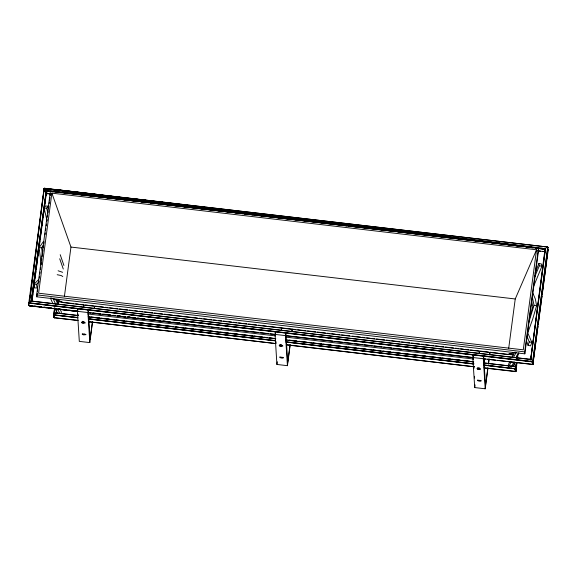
<?xml version="1.0" encoding="UTF-8"?>
<svg xmlns="http://www.w3.org/2000/svg" width="577" height="577" viewBox="0 0 577 577"><rect width="100%" height="100%" fill="white"/><g stroke="black" fill="none" stroke-linecap="round" stroke-linejoin="round"><path stroke-width="0.87" d="M31.757 300.567L32.543 301.144L31.266 301.028L30.769 301.519L31.822 300.249L30.819 301.338M56.568 310.635C55.551 315.367 56.539 311.782 57.231 313.008C55.147 312.619 56.099 314.22 56.719 312.352M531.244 359.81C529.679 357.754 531.475 360.019 530.775 359.738C530.725 358.036 529.354 358.894 531.056 359.947M54.7 317.653C53.863 317.53 53.459 316.6 54.656 317.819L77.931 320.509M29.55 305.86C27.523 305.55 29.427 300.494 29.586 303.228C28.792 303.762 30.184 301.569 28.864 302.478M46.398 193.987C45.655 193.757 48.454 193.612 50.891 194.052M515.795 368.566C514.778 366.9 514.72 370.521 515.838 368.378M532.001 362.01C533.328 359.485 531.814 363.798 532.874 361.267M532.838 361.714L532.001 361.923M54.454 317.732L53.921 316.867L54.649 317.804L53.921 316.867L54.685 317.739L77.96 320.365M544.486 249.206L545.02 250.115L545.828 248.564M530.898 359.86L530.602 359.204L529.91 359.24M53.942 317.235L53.921 316.867L54.505 317.617M531.186 359.651L530.609 358.894L530.681 359.579M28.872 302.427L44.068 188.491L44.645 188.232M28.973 302.355L28.915 302.983M29.312 302.319L29.629 302.709M483.872 358.872L532.903 364.361L548.15 250.166L547.602 247.035L44.321 188.232M54.57 317.17L54.058 317.53L53.769 314.537L54.584 314.263L54.49 315.294L53.776 314.342M548.092 250.447L548.013 249.733L547.825 250.295M53.812 314.306L54.49 315.294L54.224 314.234M29.586 303.228C28.525 303.307 30.228 301.67 28.864 302.838M547.898 249.697C545.33 243.862 549.794 249.329 547.263 246.985L44.191 188.304L43.91 188.989L44.162 188.448L167.092 202.852L531.965 247.043L223.624 210.893L47.97 189.068L75.046 192.026L305.767 220.695M532.066 361.238C535.24 364.188 530.357 365.573 533.047 364.029M29.586 303.127L532.008 361.822L532.932 361.375L532.016 361.7L29.283 303.048L44.162 188.448L44.552 188.672M515.326 369.208L515.499 367.434M515.506 369.54L515.679 367.78M517.41 356.572L517.237 358.346L517.482 356.651M515.578 370.679L516.3 365.291M547.191 247.223C549.131 247.959 546.318 246.3 547.768 247.684L532.65 361.945M532.903 361.404L532.044 361.411M54.389 314.241C54.123 317.898 53.913 307.974 54.902 308.017M516.747 364.491L516.949 362.731M515.189 368.083C514.821 373.579 516.437 372.518 516.66 365.234M29.405 303.192C29.946 300.927 27.653 305.247 29.254 305.781M516.307 368.198L515.953 371.09L516.062 370.319M515.896 371.285L516.639 365.342M508.366 366.359L508.647 364.101L509.779 361.642M532.282 361.072L532.196 362.082M532.456 361.101L532.369 362.067M44.27 188.463L29.398 302.81L532.773 361.534M29.326 303.704L29.564 301.922M29.42 303.769L29.651 301.987M31.144 301.475L46.261 191.052L99.706 197.024M32.06 299.946L32.298 298.165M32.651 295.489L32.882 293.707M33.12 291.926L33.949 285.694M34.303 283.026L34.656 280.357M34.894 278.576L35.247 275.9M35.486 274.118L35.839 271.45M36.07 269.668L36.423 267M36.661 265.218L37.015 262.549M37.253 260.768L37.491 258.986M37.844 256.311L38.082 254.529M38.313 252.755L38.666 250.079M39.027 247.41L39.258 245.629M39.496 243.847L39.849 241.179M40.087 239.397L40.44 236.721M40.678 234.94L41.032 232.271M41.27 230.49L41.623 227.821M41.854 226.04L42.215 223.371M42.446 221.59L42.684 219.808M43.037 217.132L43.275 215.358M43.513 213.577L43.866 210.901M44.689 204.669L45.042 202M45.28 200.219L45.633 197.543M45.871 195.769L46.11 193.987M31.966 301.497L34.086 285.521M34.317 283.747L38.789 250.036M39.142 247.374L43.967 211.002M44.487 207.72L46.319 193.259M36.676 294.854L50.43 191.102L538.464 248.124L538.586 250.079L524.832 353.831L36.798 296.809L36.676 294.854L524.709 351.876L524.832 353.831M36.798 296.809L37.267 293.267M37.505 291.493L37.736 289.719M38.681 282.622L38.911 280.848M39.265 278.186L39.503 276.419M39.856 273.758L40.087 271.983M40.44 269.322L40.678 267.548M41.032 264.886L41.263 263.112M41.616 260.451L41.854 258.684M42.085 256.909L42.438 254.248M42.792 251.586L43.03 249.812M43.261 248.038L43.614 245.376M43.852 243.602L44.09 241.828M45.028 234.738L45.266 232.964M45.619 230.302L45.85 228.528M46.203 225.867L46.441 224.092M46.795 221.438L47.026 219.664M47.379 217.002L47.617 215.228M47.97 212.567L48.201 210.793M48.439 209.018L48.793 206.357M49.146 203.703L49.377 201.928M49.615 200.154L49.968 197.493M50.199 195.718L50.437 193.944M51.872 193.151L38.601 293.203L523.274 349.828L536.538 249.776L51.872 193.151L70.957 247.064L64.408 296.47M54.7 308.046L53.863 314.465L54.49 315.294L53.949 314.443L54.793 308.024M57.39 304.418L57.981 299.975M56.705 310.491L56.351 313.167L56.856 312.792L56.171 312.943M57.534 304.238L58.01 300.66M55.825 313.116L56.438 313.008L56.827 310.318M57.65 304.101L58.126 300.552M58.032 303.827L58.385 301.151M58.046 304.548L58.4 301.886M58.169 304.274L58.522 301.591M64.004 302.471L58.63 301.843L58.854 300.148M92.522 322.096L89.803 342.594L79.301 341.368L77.412 311.313L77.744 308.774L77.859 310.52M83.73 306.863L83.968 305.074M82.143 322.961L81.559 322.233L83.737 322.197L85.295 322.904L82.143 322.961L82.367 321.274M82.937 323.163L83.16 321.468M83.809 323.264L84.033 321.569M89.803 342.594L87.913 312.539L88.245 310L90.091 339.319L92.457 321.476M94.231 308.089L94.469 306.3M94.296 308.731L94.65 306.055M281.36 329.95L281.598 328.169M290.144 345.183L287.425 365.681L276.924 364.455L277.285 361.779M281.417 330.592L281.771 327.916M279.766 346.049L279.181 345.32L281.367 345.284L282.925 345.998L279.766 346.049L279.989 344.361M280.559 346.25L280.783 344.556M281.432 346.351L281.655 344.657M287.425 365.681L285.536 335.626L285.875 333.088L287.721 362.414L290.087 344.563M291.861 331.176L292.099 329.395M291.919 331.818L292.272 329.142M479.141 353.059L479.379 351.27M487.926 368.292L485.207 388.79L474.705 387.564L475.066 384.888M479.314 352.807L479.552 351.025M477.547 369.157L476.963 368.429L479.148 368.393L480.706 369.1L477.547 369.157L477.77 367.47M478.34 369.359L478.564 367.664M479.213 369.46L479.437 367.765M485.207 388.79L483.317 358.735L483.656 356.197L485.502 385.515L487.868 367.672M483.908 360.243L484.132 358.555M484.096 363.178L484.291 358.44M488.337 364.101L489.051 358.743M489.642 354.285L489.88 352.497M488.517 363.835L489.108 359.377M489.7 354.927L490.053 352.251M508.69 348.378L515.239 298.973L536.538 249.776M514.093 362.067C514.835 367.087 511.532 365.782 514.006 366.597C513.79 364.563 511.835 366.77 514.093 366.655M514.157 362.205C515.86 363.835 511.691 367.91 513.544 365.537M516.206 362.839C515.499 369.165 515.896 369.114 514.908 368.833L483.62 365.176M516.79 358.411L517.259 354.869M516.321 362.875C517.302 363.128 514.597 371.451 515.355 368.112M516.905 358.454L517.374 354.913M516.415 362.919L515.672 368.414L514.9 369.085M517.122 357.61L517.468 354.956M516.444 364.527L515.463 371.631L484.146 367.967M515.463 371.631L516.891 362.731M517.475 358.31L518.16 353.788M516.624 365.364L515.816 371.437L515.643 368.804L483.627 365.053M524.709 351.876L538.464 248.124M530.689 359.327L544.962 249.509M530.696 359.442L545.323 249.17L98.869 194.781M545.467 248.961L530.775 359.738L530.609 358.714M532.896 363.106L533.134 361.325M533.487 358.642L534.316 352.388M534.554 350.6L534.908 347.917M535.146 346.128L535.506 343.452M535.737 341.663L536.098 338.98M536.336 337.192L536.689 334.516M536.927 332.727L537.281 330.044M537.519 328.255L537.757 326.474M538.11 323.791L538.348 322.002M538.586 320.213L538.94 317.538M539.178 315.749L539.531 313.066M539.769 311.277L540.122 308.601M540.361 306.813L540.714 304.129M540.952 302.341L541.313 299.665M541.551 297.876L541.781 296.088M542.142 293.404L542.971 287.151M543.209 285.363L543.563 282.687M543.801 280.898L544.154 278.215M544.392 276.426L544.746 273.75M544.984 271.962L545.222 270.173M545.575 267.49L545.929 264.814M546.167 263.025L546.405 261.237M546.758 258.554L546.996 256.772M547.234 254.984L547.587 252.3M533.249 361.31L532.859 364.174L532.16 364.585M533.487 359.521L537.872 326.459M538.11 324.671L541.897 296.08M542.135 294.292L545.337 270.166M545.575 268.377L546.52 261.23M546.758 259.441L547.919 249.942M54.05 317.025L53.986 317.4M54.26 317.105C54.303 318.915 53.091 314.494 54.498 315.042L77.736 317.754M54.404 317.141L54.31 317.696M547.335 247.583L547.458 247.021M547.501 247.612L547.616 247.079M547.854 247.728L547.169 247.374M61.133 313.347L61.342 311.847L60.073 309.106L58.299 308.969L61.847 309.395L60.08 309.185M547.883 247.526L547.984 247.886L547.205 247.1M512.614 366.236L513.58 365.529M512.982 366.229L513.595 366.33M512.83 366.222L513.775 365.984M513.364 366.013L514.143 366.813M513.451 365.883L514.006 366.597M513.508 365.724L513.992 366.503L483.569 362.969M532.636 364.008L532.521 364.455M530.588 358.858L530.227 359.175M532.78 364L532.376 364.448M53.899 315.02L77.751 317.638M532.463 364.541L547.739 247.115M532.982 364.238L532.766 364.491M547.926 247.353L547.753 247.158M532.254 364.159L533.04 363.936M44.162 191.117L44.126 191.571M46.939 191.124L45.569 189.912L46.203 191.838L45.785 190.179L47.134 191.138L46.485 191.261L46.391 194.124M45.843 190.67L46.247 190.36M46.153 191.629C46.737 189.754 47.336 194.997 46.578 193.569M29.095 305.478C28.331 304.62 30.754 306.567 31.944 305.868M114.571 315.641L112.832 315.352M56.048 313.398C57.527 312.698 57.145 312.669 55.875 313.441M30.97 301.519C31.648 300.538 33.322 301.309 31.266 301.028M530.097 359.233L530.515 358.981M31.814 300.437L31.447 301.252L46.456 190.72L518.492 245.975M56.734 312.525L55.731 313.253M532.362 297.155L534.035 305.276L528.337 324M532.593 292.575L535.362 299.009L536.603 305.752L532.708 319.038L527.818 332.734M529.397 318.071L532.823 306.791L531.713 301.569M31.872 300.747L31.54 301.043L31.829 300.603M527.688 332.633L531.814 342.392L530.595 345.847L528.042 345.378L529.253 341.923L527.126 336.615M533.364 286.949L541.911 266.235L541.457 263.963L538.896 263.494L535.059 273.159M46.766 191.146L45.569 189.912L46.225 191.571M534.569 277.248L539.351 265.759L538.896 263.494M511.366 367.008L513.552 362.673M511.987 357.271L514.734 352.23M28.922 302.925L29.672 302.348M509.433 365.227L510.991 362.205M516.307 352.266L513.53 357.286M518.867 352.742L516.098 357.754M31.569 301.071L32.334 301.093M46.42 193.886L47.083 193.605M47.783 213L46.658 208.196L47.956 206.14L45.417 206.011L44.112 208.073L46.953 220.45M45.85 190.15L45.569 189.912L46.283 191.42M41.198 264.035L39.092 247.627L43.441 241.539M42.46 254.854L41.631 247.749L43.39 245.153M46.405 193.706L46.917 193.612M53.769 314.537L54.555 314.458M54.31 315.237L53.863 314.818L77.765 317.501M78.342 315.626L55.976 313.008L57.181 312.994L56.445 312.965M39.005 281.836L36.553 284.36L37.094 288.017L34.562 287.894L34.014 284.237L38.767 279.419M46.492 193.562L46.384 191.362L47.105 191.066M31.894 301.021L32.269 301.079L30.92 301.194M267.988 216.267L44.4 188.535M536.069 248.269L545.323 249.17M532.254 364.606L532.153 364.549M513.241 366.143L513.818 366.409L483.375 362.854M31.685 300.869L32.038 300.992L31.071 301.093L531.078 359.514L530.357 359.103M31.627 301.05L31.302 301.389L46.29 190.554L305.522 220.811L44.725 188.867M56.423 313.001L56.798 312.936M515.571 352.186L507.868 354.552L63.585 302.644L51.093 297.927M530.083 359.226L530.912 359.406L31.41 301.043M512.91 366.222L513.876 366.258M545.027 251.853L545.106 251.839M44.112 208.073L46.658 208.196M39.092 247.627L41.631 247.749M34.014 284.237L36.553 284.36M54.534 314.631L53.827 314.854M57.195 274.702L61.277 275.561L62.778 276.585M58.111 270.779L62.619 272.301M49.406 307.815L51.194 308.01M54.779 308.406L56.568 308.601M63.665 309.582L66.355 309.871M69.038 310.166L70.834 310.361M74.419 310.758L76.207 310.953M88.375 312.496L91.065 312.799M92.854 313.001L96.438 313.405M98.227 313.607L100.91 313.91M103.6 314.213L106.283 314.508M108.079 314.71L110.762 315.013M113.453 315.316L115.241 315.518M118.826 315.922L120.615 316.124M128.678 317.025L130.467 317.227M117.268 315.857L125.303 316.888L117.254 315.944M125.324 316.766L122.634 316.463L125.317 316.787M130.69 317.364L128.007 317.069L130.683 317.408M133.374 317.667L135.162 317.869L132.472 317.61M137.845 318.172L140.528 318.475M143.219 318.778L145.007 318.973M148.585 319.377L150.373 319.579M153.951 319.983L155.74 320.185M158.423 320.487L160.218 320.682M163.796 321.086L165.585 321.288M153.042 319.968L155.725 320.271L152.14 319.903M160.204 320.776L157.514 320.473L160.139 320.783M162.887 321.079L165.577 321.382M168.26 321.685L170.049 321.887M173.634 322.291L175.422 322.493M178.105 322.788L179.901 322.99M183.479 323.394L185.275 323.596M198.365 325.139L200.111 325.334M208.073 326.243L210.006 326.452M130.669 317.465L127.091 317.061L135.141 318.042M132.458 317.667L135.141 317.977M136.929 318.179L140.507 318.583M142.295 318.785L144.978 319.095L143.204 318.843M147.662 319.398L150.352 319.701L147.676 319.355M162.801 321.115L165.476 321.389M168.138 321.721L169.919 321.894M172.581 322.226L175.249 322.5M177.911 322.824L179.692 323.012M183.241 323.43L185.022 323.618M187.684 323.935L189.465 324.137M193.021 324.541L194.795 324.728M56.589 312.784L57.101 312.979M29.391 305.839L77.686 311.436L29.153 305.687L32.023 305.817M137.838 318.23L140.521 318.533M88.281 312.503L90.914 312.813M92.666 313.015L96.171 313.419M97.924 313.621L100.557 313.931M102.309 314.133L105.815 314.537M107.574 314.746L110.2 315.049M101.494 197.233L109.551 198.171M111.339 198.38L119.389 199.325M121.184 199.534L129.234 200.471M131.022 200.681L139.079 201.625M140.867 201.835L148.924 202.772M150.712 202.981L158.769 203.926M160.557 204.135L223.198 211.449M224.987 211.658L233.043 212.603M234.832 212.812L242.888 213.75M244.677 213.959L252.726 214.904M254.522 215.113L262.571 216.05M264.36 216.26L272.416 217.204M274.205 217.414L346.69 225.881M348.479 226.09L356.536 227.028M358.324 227.237L366.381 228.182M368.169 228.391L376.226 229.329M378.014 229.538L386.063 230.483M387.859 230.692L395.909 231.629M397.697 231.839L435.282 236.231M437.077 236.44L480.028 241.46M481.817 241.669L489.873 242.607M491.662 242.816L499.718 243.754M501.507 243.963L509.563 244.908M511.352 245.117L519.307 246.09M47.711 193.533L50.394 193.85M537.879 250.8L540.562 251.118M542.351 251.327L545.034 251.637M537.677 250.865L544.839 251.702M70.957 247.064L515.239 298.973M61.27 301.425L58.58 301.107L58.63 301.843M508.979 353.73L513.458 354.249M65.792 302.68L73.849 303.617M75.637 303.827L78.328 304.144M80.116 304.353L83.701 304.771M85.49 304.981L88.18 305.291M89.969 305.5L93.546 305.918M95.342 306.127L98.025 306.445M99.814 306.654L103.398 307.072M105.187 307.281L107.877 307.599M109.666 307.808L113.251 308.226M115.039 308.435L117.722 308.745M119.518 308.955L123.096 309.373M124.892 309.582L127.575 309.899M129.363 310.109L132.948 310.527M134.737 310.736L137.427 311.046M139.216 311.255L142.8 311.674M144.589 311.883L152.645 312.828M154.441 313.037L162.498 313.975M164.286 314.184L172.35 315.129M174.139 315.338L182.195 316.275M183.984 316.484L192.047 317.429M193.836 317.638L197.421 318.057M199.209 318.266L201.892 318.576M203.688 318.785L207.266 319.211M209.062 319.42L211.745 319.73M213.533 319.939L216.224 320.257M218.907 320.567L221.597 320.884M223.386 321.093L226.97 321.512M228.759 321.721L231.442 322.031M233.238 322.24L236.815 322.658M238.604 322.868L241.294 323.185M243.083 323.394L246.667 323.812M248.456 324.022L251.146 324.332M252.935 324.541L256.513 324.959M258.308 325.168L260.992 325.486M262.78 325.695L266.365 326.113M268.154 326.322L276.217 327.26M278.006 327.469L286.062 328.414M287.858 328.623L295.914 329.561M297.703 329.77L305.767 330.715M307.555 330.924L315.612 331.869M317.408 332.078L320.091 332.388M321.879 332.597L325.464 333.016M327.253 333.225L329.943 333.542M331.732 333.751L335.309 334.17M337.105 334.379L339.788 334.689M341.584 334.898L345.161 335.316M346.95 335.525L349.64 335.843M352.323 336.153L355.014 336.47M356.802 336.679L360.387 337.098M362.176 337.307L364.859 337.617M366.655 337.826L370.232 338.245M372.028 338.454L374.711 338.771M376.5 338.98L380.084 339.399M381.873 339.608L384.563 339.918M386.352 340.127L389.937 340.545M391.725 340.755L399.782 341.699M401.57 341.909L409.634 342.853M411.423 343.063L419.479 344M421.275 344.209L423.958 344.527M425.747 344.736L429.331 345.154M431.12 345.363L433.81 345.673M435.599 345.883L439.184 346.301M440.972 346.51L443.655 346.827M445.451 347.037L449.029 347.455M450.825 347.664L453.508 347.974M455.296 348.183L458.881 348.602M460.67 348.811L463.36 349.128M465.149 349.337L468.733 349.756M470.522 349.965L473.205 350.275M475.001 350.484L478.578 350.903M480.374 351.112L488.43 352.057M490.219 352.266L498.276 353.203M500.071 353.412L513.501 354.985M77.412 311.313L87.913 312.539M136.929 318.252L144.971 319.189M146.76 319.398L209.364 326.712M211.153 326.921L219.202 327.866M220.991 328.075L229.04 329.013M230.829 329.222L238.878 330.159M240.667 330.369L248.716 331.313M250.505 331.523L258.554 332.46M260.342 332.669L268.392 333.607M270.18 333.816L285.536 335.626M286.279 335.699L332.778 341.13M334.566 341.339L342.615 342.284M344.404 342.493L352.453 343.43M354.242 343.64L362.291 344.577M364.08 344.786L372.129 345.731M373.918 345.94L381.967 346.878M383.755 347.087L391.805 348.025M393.593 348.234L401.642 349.179M403.431 349.388L436.522 353.254M438.311 353.463L483.317 358.735M483.915 358.793L485.704 358.995M487.493 359.204L495.542 360.149M497.331 360.358L505.38 361.296M507.169 361.505L515.218 362.45M517.006 362.659L532.21 364.433M60.037 309.409L77.917 311.501M87.754 312.647L275.539 334.588L275.373 331.862L275.034 334.4L276.924 364.455M286.105 335.771L473.162 357.675M87.834 313.967L275.59 335.908M286.322 337.163L473.183 358.988M56.322 312.958L78.003 315.439M91.238 317.04L94.101 317.314M96.611 317.667L99.475 317.941M101.083 318.187L104.841 318.569M106.456 318.814L109.313 319.095M110.935 319.341L114.679 319.723M116.302 319.968L119.15 320.242M120.781 320.487L124.517 320.87M126.154 321.115L128.988 321.396M130.633 321.641L134.354 322.024M135.999 322.269L144.192 323.17M145.851 323.416L154.03 324.317M155.696 324.57L163.868 325.471M165.549 325.716L173.713 326.618M175.394 326.87L178.978 327.289M180.767 327.498L183.551 327.765M185.246 328.017L188.823 328.436M190.612 328.645L193.389 328.919M195.091 329.171L197.861 329.438M200.464 329.799L203.227 330.066M204.936 330.325L207.698 330.592M210.309 330.953L213.064 331.22M214.788 331.472L217.536 331.739M220.162 332.1L222.902 332.366M224.633 332.626L228.268 332.994M230.007 333.254L232.74 333.513M234.486 333.773L238.106 334.141M239.859 334.4L242.585 334.667M244.331 334.927L247.951 335.295M249.704 335.554L252.423 335.814M254.183 336.074L257.789 336.441M259.549 336.701L262.261 336.961M264.028 337.228L267.627 337.588M269.401 337.855L275.669 338.584M285.514 339.68L287.303 339.947M289.091 340.098L297.155 341.094M298.929 341.245L301.634 341.62M303.423 341.829L307 342.248M308.767 342.399L311.479 342.767M313.268 342.976L316.852 343.394M318.641 343.603L321.324 343.921M323.12 344.13L326.697 344.548M328.493 344.757L331.176 345.068M333.816 345.327L336.55 345.702M338.338 345.911L341.021 346.222M343.654 346.474L346.395 346.849M348.183 347.058L351.768 347.477M353.492 347.621L356.247 348.003M358.036 348.212L361.613 348.631M363.33 348.775L366.092 349.15M367.881 349.359L371.465 349.777M373.168 349.922L375.944 350.304M377.733 350.513L381.31 350.931M383.013 351.068L385.789 351.451M387.578 351.66L391.163 352.078M392.85 352.222L401.008 353.232M402.688 353.369L406.266 353.788M407.275 353.961L410.86 354.379M412.526 354.523L416.104 354.942M417.128 355.115L420.705 355.533M422.364 355.67L425.941 356.088M426.973 356.261L430.557 356.68M432.346 356.889L435.779 357.235M436.818 357.415L440.402 357.834M442.191 358.043L444.881 358.353M446.67 358.562L450.248 358.981M452.043 359.19L454.726 359.507M456.515 359.716L460.1 360.135M461.888 360.344L464.579 360.661M466.367 360.87L469.945 361.289M471.741 361.498L473.529 361.707M88.18 316.773L153.482 324.404M155.271 324.613L163.32 325.551M165.109 325.76L173.158 326.697M174.954 326.907L267.086 337.675M268.875 337.884L275.135 338.612M288.558 340.185L296.607 341.122M298.396 341.332L380.697 350.946M382.486 351.155L390.535 352.1M392.324 352.309L400.373 353.247M402.162 353.456L410.211 354.393M412.007 354.603L420.056 355.547M421.845 355.757L473.724 361.815M88.916 317.004L275.777 338.836M285.608 339.99L473.364 361.923M88.49 318.749L275.337 340.581M286.069 341.836L473.804 363.77M483.641 364.916L515.607 368.761M88.476 318.893L275.323 340.718M286.055 341.973L473.796 363.907M88.469 319.009L275.316 340.841M286.041 342.096L473.782 364.029M88.685 321.714L275.698 343.56L88.67 321.764M286.437 344.721L474.344 366.77M484.175 367.823L515.427 371.357M286.408 344.866L474.308 366.821M58.147 189.797L98.898 194.637M34.584 306.12L36.293 306.322L33.596 306.07M38.861 306.625L41.429 306.928M38.89 306.69L41.616 307.014M43.304 307.209L46.831 307.628M48.598 307.837L51.288 308.154M53.012 308.356L56.56 308.774L53.841 308.428M63.6 309.604L66.254 309.914M68.014 310.123L71.548 310.541M73.308 310.751L76.842 311.162M542.409 248.139L129.551 198.387L514.713 245.102M48.49 307.779L52.053 308.212M521.168 246.307L523.844 246.639M525.633 246.855L529.203 247.295M521.06 246.314L523.7 246.639M526.332 246.97L528.092 247.194M530.725 247.519L533.545 247.836M535.997 248.182L544.782 249.286L544.984 251.918L544.659 251.752M490.226 242.528L514.028 245.513M515.795 245.73L518.434 246.062M521.081 246.393L522.849 246.617M526.368 247.057L528.135 247.281M530.782 247.612L532.542 247.829M39.777 306.697L41.457 306.914M514.972 368.249L515.78 368.515M514.951 368.422L515.737 368.725M514.9 368.934L515.268 369.078M539.351 265.759L541.911 266.235M534.035 305.276L536.603 305.752M529.253 341.923L531.814 342.392M54.548 317.35L53.971 317.054M544.457 251.687L544.818 251.81M57.202 313.001L56.856 312.792M45.713 190.309L45.569 189.912L46.542 191.023M45.569 189.912L46.485 191.261M57.801 309.258L59.395 312.647M55.262 309.135L56.856 312.518M55.652 299.333L57.996 304.562M55.536 304.043L53.279 298.908M52.997 303.92L50.408 298.006M59.705 258.763L63.275 269.026M60.203 254.702L63.924 265.456M526.909 341.829L528.042 345.378M515.535 368.912L515.708 371.545M47.956 206.14L48.461 208.759M544.883 249.379L544.998 251.103M473.436 359.413L473.154 354.97L472.815 357.509L474.705 387.564M473.883 366.518L473.991 368.299M474.496 376.298L474.604 378.072M275.986 341.634L276.102 343.416M78.075 314.011L78.183 315.756M82.295 333.96L82.323 334.436L83.672 334.891L86.038 334.631L84.48 333.924L82.295 333.96M279.917 357.048L279.953 357.524C280.747 357.964 283.66 358.656 283.451 357.466L279.917 357.048M477.698 380.156L477.734 380.632C478.528 381.072 481.442 381.765 481.232 380.568L477.698 380.156M46.715 307.519L44.032 307.231L46.701 307.563"/></g></svg>
